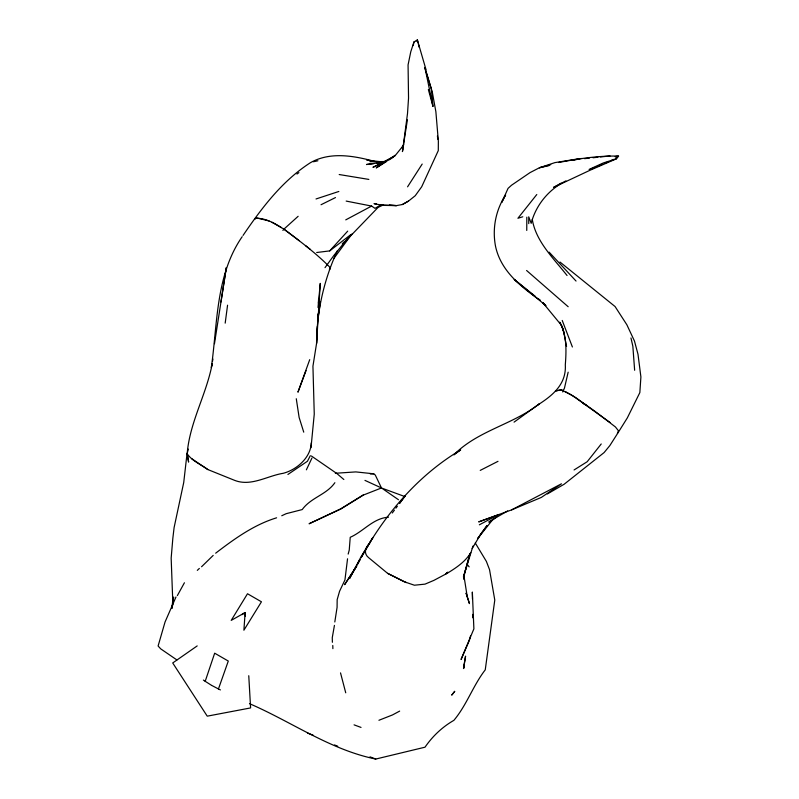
<?xml version="1.0" encoding="UTF-8"?>
<svg xmlns="http://www.w3.org/2000/svg" width="799" height="799" viewBox="0 0 799 799"><rect width="100%" height="100%" fill="white"/><g stroke="black" fill="none" stroke-linecap="round" stroke-linejoin="round"><path stroke-width="1.2" d="M526.751 230.442L526.821 217.168M212.144 364.114C206.332 394.696 189.643 422.421 187.166 453.772C192.14 461.023 200.889 464.449 207.85 469.562L234.756 480.409C251.116 486.761 267.335 475.824 283.275 473.288C296.769 469.752 310.851 457.517 311.26 442.916M317.343 326.282L316.574 343.35L312.938 366.232L314.257 414.132L311.011 447.65M317.612 320.179L317.892 314.087M318.392 303.111L318.551 299.445M347.545 558.781L344.938 579.944L339.565 591.27L337.168 599.679L337.078 607.38L334.811 621.982M532.304 219.485C535.859 241.548 553.757 258.556 567.04 275.495M337.278 250.866C323.955 279.9 316.774 311.37 316.574 343.35L320.269 283.365L318.012 307.465M172.015 608.069L172.734 600.508L171.166 558.131L172.844 538.256L174.102 527.58L183.73 482.496L187.036 453.602L188.614 462.082L187.266 454.092M172.554 605.572L173.613 597.073L172.045 608.179M403.086 147.136L407.51 113.518L408.539 98.127L408.069 64.899L410.776 51.745L413.962 41.947L417.368 39.95L426.007 69.603M225.188 323.136L227.565 305.188M317.533 320.319L317.872 317.852M318.362 314.147L319.031 309.203M317.832 319.8L320.389 301.652M187.166 453.772L188.264 449.098M214.472 343.71L226.327 267.605L220.943 301.992M407.4 119.83L402.426 151.58L403.066 148.744M464.069 664.968L465.567 656.149L463.58 668.573L464.139 665.118M334.431 625.397L332.264 637.692L332.394 642.286M212.025 363.885L211.335 367.53C217.618 323.205 215.64 275.066 242.187 236.684M212.474 361.448L212.933 359.021M413.223 45.553L413.962 41.947M568.159 372.194L564.474 388.054L562.736 391.999M463.8 576.219L464.159 579.525L464.509 573.612L469.992 553.637L463.44 577.108L472.978 546.027M470.511 636.004L469.303 640.548L461.063 659.475L473.887 628.853L472.349 592.039L472.459 599.05M463.48 668.364L463.849 666.945M348.174 554.077L349.243 550.072L350.232 537.298C363.555 531.435 373.303 518.102 388.474 517.213M211.435 685.272L205.203 681.307L214.671 653.192L228.294 661.053L218.447 688.948L220.414 689.927M309.712 359.66L297.947 392.189L306.057 370.616M177.358 595.595L184.419 582.761M176 596.973L165.053 621.982L158.102 646.001L160.729 648.868L176.889 659.934M547.375 493.952L564.174 484.224L604.114 452.564L609.867 445.562L617.078 434.257L618.446 430.771L615.41 426.936L596.673 412.614M306.377 469.822L311.94 458.057M310.312 455.69L307.445 461.243L287.92 474.456M359.959 559.739L357.093 564.983L359.989 559.749M361.098 557.642C384.719 514.426 418.137 475.215 460.683 449.927L453.872 454.851C477.682 430.591 512.798 424.619 539.065 404.034L514.067 422.132M361.148 557.662L372.773 537.727L361.148 556.553L349.513 578.566L356.524 566.032L344.599 584.678L356.793 566.131M401.997 147.715L403.755 144.669M407.57 186.826L422.192 164.055M470.781 552.678C465.318 561.727 456.269 567.739 447.45 573.163L433.917 580.364L425.028 584.129L414.391 585.218L404.084 581.692L387.585 573.332L368.798 557.802C363.485 553.847 364.963 547.345 369.637 543.62M472.199 548.504L481.058 533.622L486.971 525.682L477.542 538.686L493.562 518.591M617.547 433.537L627.325 417.907L639.849 392.589L640.898 376.958L637.992 354.247L634.476 341.063L626.865 324.774L615.08 306.546L559.989 262.042M243.056 235.425C261.722 207.97 282.147 180.874 310.431 162.696C330.377 151.381 354.287 155.825 375.25 161.578M325.003 267.655L333.812 255.53L350.751 234.666L329.687 250.896L316.694 252.514M333.523 258.896L351.88 234.037M399.5 503.48L405.363 495.62L399.54 503.35M392.259 513.008L394.446 510.112M395.904 508.184L397.363 506.246M601.228 443.974L587.205 461.712L574.062 469.962M536.788 194.527L517.922 218.267L522.766 216.789M561.198 183.081L553.587 187.375L589.772 170.367L616.399 158.821L618.576 156.115C598.451 155.595 578.376 158.721 558.671 162.507M403.145 145.758L395.795 154.836L376.219 167.92L386.756 161.338M282.886 230.432L283.915 229.163C299.805 241.088 315.965 253.093 329.887 267.246L330.087 269.013L329.368 269.243M271.96 222.262L283.955 229.113L298.137 216.299M342.252 243.915L343.89 242.037M334.871 482.706C326.541 494.721 310.911 497.507 302.212 509.572L286.202 513.677L281.767 515.745M416.259 41.178L417.368 39.95L418.107 42.896M329.687 250.896L347.695 231.141M490.856 520.958L489.188 522.706L496.848 516.613M213.193 555.405L201.568 566.751M342.521 244.234L378.107 207.38L383.21 204.983M199.351 568.439L197.303 570.366M215.66 553.188C234.287 538.955 253.802 524.763 276.604 517.812M376.369 203.865L374.002 203.655L382.771 205.373L396.494 205.603L402.386 204.524L408.519 201.088L415.23 195.725L421.702 186.766L438.291 150.592L438.361 141.223L435.874 111.72L432.309 92.155L424.668 67.406M296.978 174.042L298.906 172.594M537.417 405.193C552.369 395.705 566.501 384.429 565.312 364.803C566.401 350.681 566.92 334.871 559.749 322.187L563.115 328.998L566.561 346.496M197.193 645.912L172.714 662.96L207.241 716.164L250.606 707.924L248.759 675.714M242.067 614.661L245.133 612.533L245.343 616.249M565.902 180.884C548.873 189.373 535.949 204.884 531.195 223.311L528.728 216.819L528.758 223.61M388.863 160.02L393.078 157.383M363.215 494.961L340.644 508.903L309.083 523.764L340.813 509.003L363.385 495.06L381.473 487.959L375.3 475.065L373.742 473.807L355.825 471.909L335.33 473.268M488.828 521.817L507.675 510.921M402.386 204.524L408.519 201.088M345.747 219.875L371.615 206.072L375.001 208.359L380.773 204.973L396.494 205.603L389.393 204.993M479.35 524.813L497.947 514.896L478.701 521.887L511.59 509.892L541.313 497.427L561.447 483.814L511.59 509.892M399.66 711.1L392.489 714.945L378.926 720.279M395.076 155.885L372.953 167.321L382.541 162.976M480.239 470.391L497.997 461.333M321.028 204.734L335.48 197.573M589.093 169.408L603.365 162.936L616.399 158.821M590.351 169.398L602.776 164.115M605.043 163.156L608.429 161.708M610.686 160.749L614.081 159.311M316.024 198.971L338.836 191.47M550.731 164.674L539.385 167.77L529.997 172.634L511.54 185.218L508.054 188.374L501.802 202.307L505.617 194.926C495.75 210.037 492.164 228.364 495.49 246.082C500.593 270.661 520.698 286.701 540.154 300.294L538.216 298.696M249.478 703.649C291.685 721.847 329.977 749.722 375.77 759.05L425.008 747.195C432.539 736.239 442.336 726.95 453.892 720.338C466.816 704.928 473.048 685.622 485.253 669.832L494.781 600.059L489.537 569.647L486.381 561.407L475.275 543M548.983 165.643L539.385 167.77L554.925 162.616L577.527 158.981M572.983 160.309L581.372 158.452M313.428 161.758L317.902 160.779M385.747 161.528L366.491 164.514L373.882 163.675M376.349 163.395L378.816 163.116M584.538 158.641L589.392 158.132M593.028 157.743L597.892 157.233M600.319 156.974L610.027 155.945M615.769 156.364L618.576 156.115L616.329 157.713L616.648 158.142M370.297 473.957L373.742 473.807M369.937 161.698L386.127 161.518M366.721 160.2L381.542 161.778M255.98 217.718L269.053 220.953M563.425 390.461L561.108 389.902L555.435 390.951L561.148 389.852L571.195 394.776M339.195 174.532L368.858 179.415M346.177 201.078L371.615 206.072M615.19 156.694L616.059 157.113M354.067 724.853L361.028 727.42M404.933 496.598L381.622 488.039L398.461 499.725M307.445 733.043L313.238 735.25M369.977 756.843L375.77 759.05M334.501 744.948L337.727 746.216M364.963 480.389L381.473 487.959M387.585 573.332L406.321 582.601M211.775 685.462L218.447 688.948M565.752 391.84L575.699 397.622L596.104 412.114M281.438 227.615C273.757 222.671 263.99 217.568 255.111 218.407L255.33 219.046M572.184 395.355L610.007 422.461M191.79 458.746L207.85 469.562M203.375 680.069L205.203 681.307M582.801 402.906L585.887 405.023M582.761 402.946L585.857 405.063M311.38 455.979L336.888 473.557L343.85 479.51M283.955 229.113L299.226 240.699M535.34 296.379L514.206 279.43L545.927 305.667L542.831 302.551M305.488 245.553L310.332 249.448M526.591 270.491L568.179 306.736M549.123 252.134L576.039 281.048M542.841 302.721L561.537 325.423L564.404 334.262M467.105 564.284L469.163 566.851M345.727 692.803L340.524 672.888M562.226 320.449L572.394 346.986M466.137 593.317L469.462 603.625L466.107 593.188M303.74 432.159L299.126 417.448L296.279 398.721M428.354 89.548L432.958 106.327L431.39 89.019L425.078 68.215L432.958 106.327M418.356 43.875L419.235 47.411M630.96 337.957L632.838 346.167L634.646 370.277M463.879 575.38L467.255 596.823M437.403 135.91L437.862 139.296M472.589 614.371L472.778 617.787M332.883 648.648L332.793 645.482M245.133 612.533L243.895 630.211L261.443 601.797L247.5 593.747L231.211 620.384L245.133 612.533M447.82 572.294L445.822 573.792L447.82 572.294M454.671 691.375L451.854 694.98L454.671 691.375"/></g></svg>
